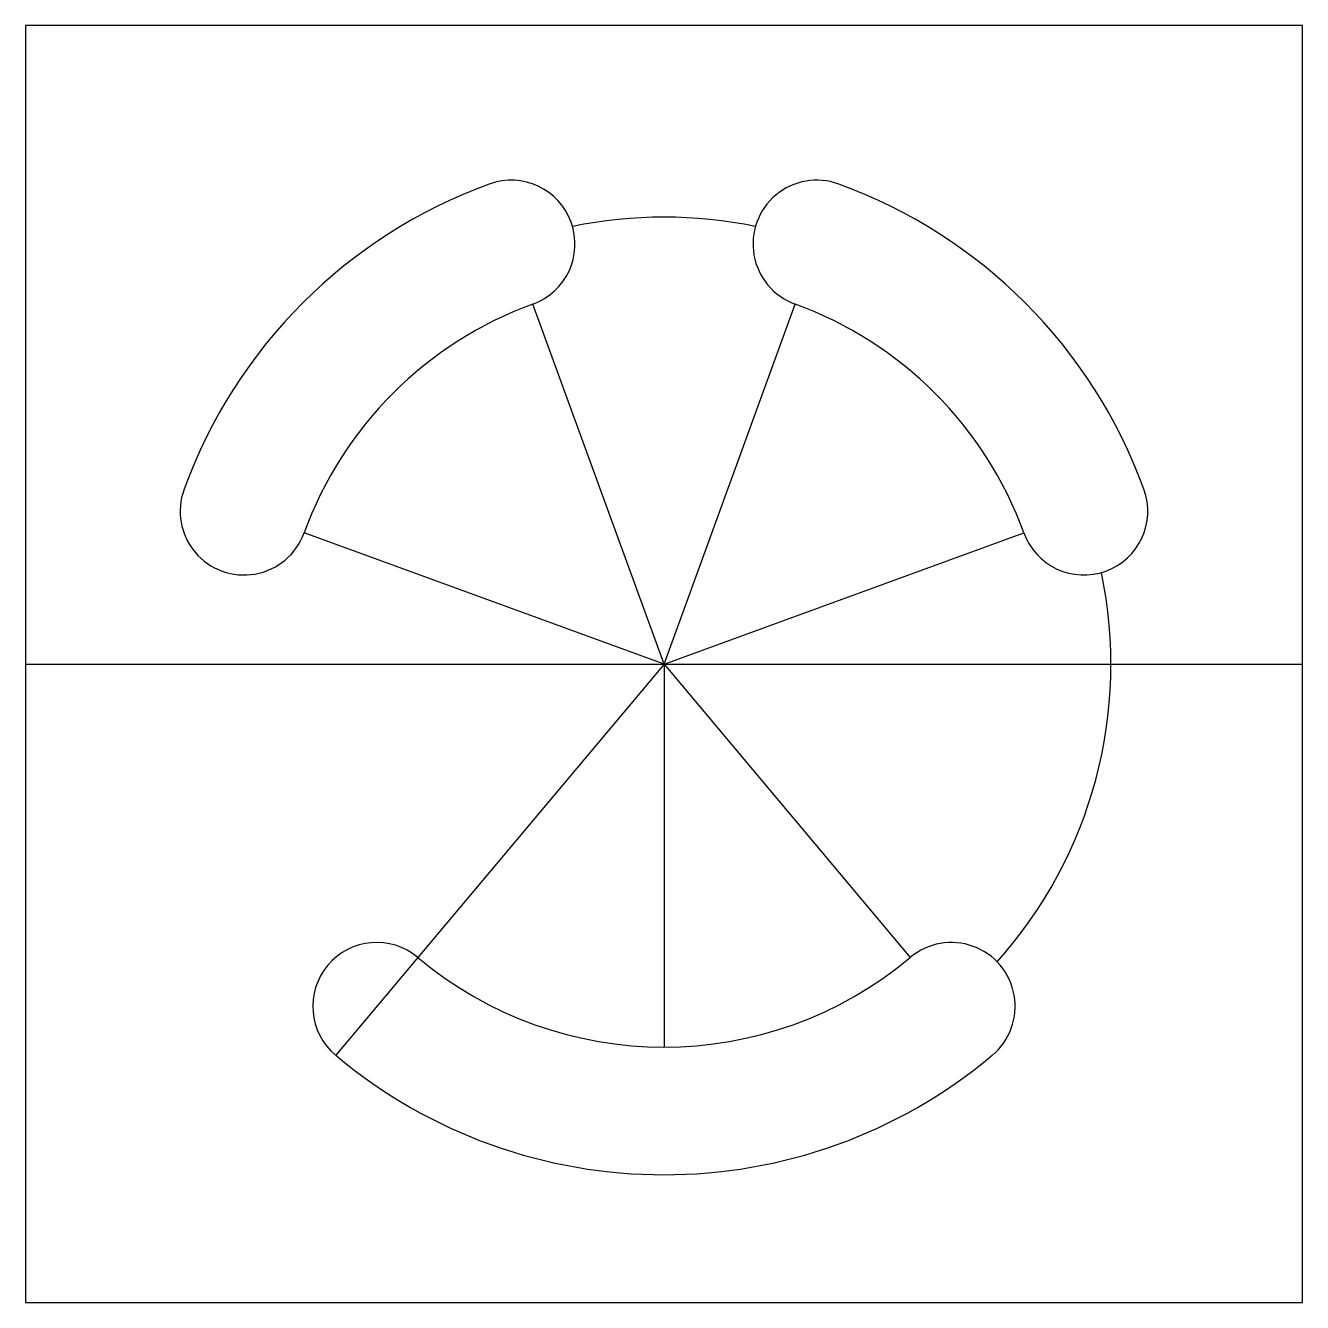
# Model space of a CAD drawing. Header units: centimetres. Extents: x 0 to 100, y 0 to 100.
import ezdxf

# ---------------------------------------------------------------- set-up
doc = ezdxf.new("R2010")
doc.units = ezdxf.units.CM
doc.header["$MEASUREMENT"] = 0

msp = doc.modelspace()

# ---------------------------------------------------------------- linework, layer by layer
for p, q in [((100, 100), (0, 100)), ((0, 100), (0, 0)), ((100, 0), (100, 100)), ((50, 50), (39.74, 78.19)), ((50, 50), (60.26, 78.19)), ((50, 50), (21.81, 60.26)), ((50, 50), (78.19, 60.26)), ((0, 50), (100, 50)), ((50, 50), (24.29, 19.36)), ((50, 50), (50, 20)), ((50, 50), (69.28, 27.02)), ((0, 0), (100, 0))]:
    msp.add_line(p, q)
for centre, radius, start, end in [((50, 50), 40, 110, 160), ((38.03, 82.89), 5, 290, 110), ((61.97, 82.89), 5, 70, 250), ((50, 50), 40, 20, 70), ((50, 50), 35, 78.1921, 101.8079), ((50, 50), 30, 110, 160), ((50, 50), 30, 20, 70), ((17.11, 61.97), 5, 160, 340), ((82.89, 61.97), 5, 200, 20), ((50, 50), 35, 318.1921, 11.8079), ((27.5, 23.19), 5, 50, 230), ((72.5, 23.19), 5, 310, 130), ((50, 50), 30, 230, 310), ((50, 50), 40, 230, 310)]:
    msp.add_arc(centre, radius, start, end)

doc.saveas('drawing.dxf')
